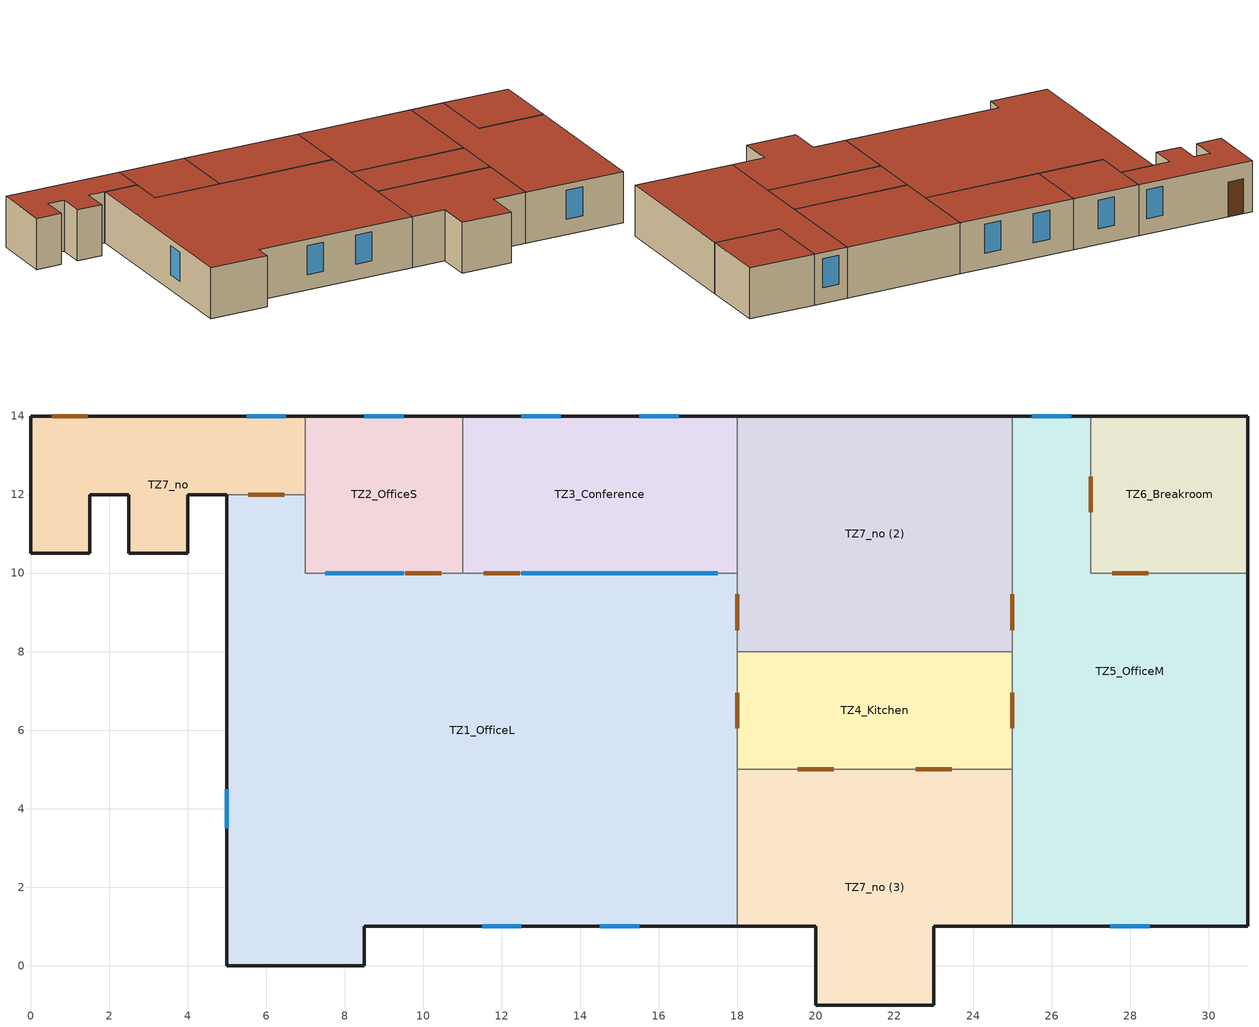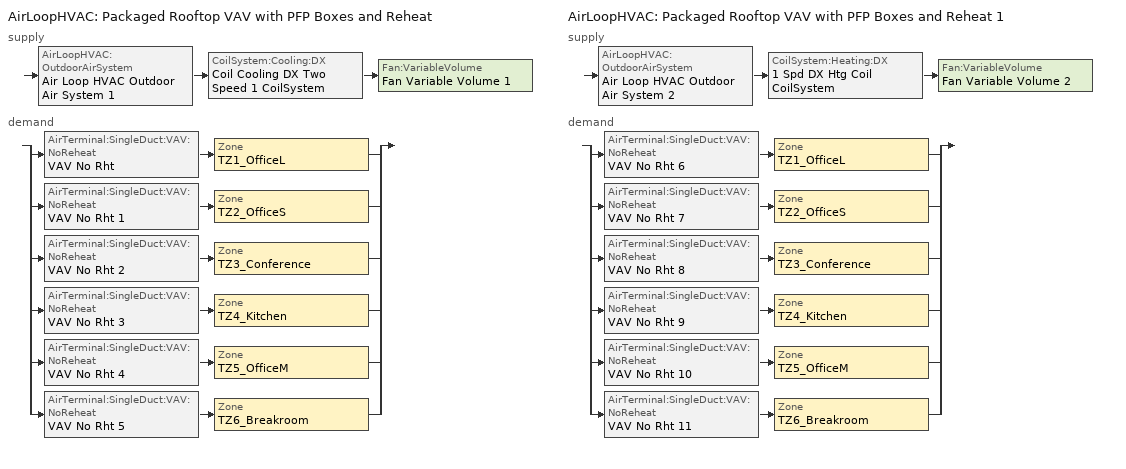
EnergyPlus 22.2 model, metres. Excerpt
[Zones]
TZ1_OfficeL
 floor ground (ExtSlabCarpet 4in ClimateZone 1-8): 5,0 5,12 7,12 7,10 11,10 18,10 18,8 18,5 18,1 8.5,1 8.5,0 z0
 wall outside (ASHRAE 189.1-2009 ExtWall Mass ClimateZone 4): 5,12 5,0 8.5,0 8.5,1 18,1 z0:3
 wall to TZ7_no (Interior Wall): 7,12 5,12 z0:3
 wall to TZ2_OfficeS (Interior Wall): 11,10 7,10 7,12 z0:3
 wall to TZ3_Conference (Interior Wall): 18,10 11,10 z0:3
 wall to TZ7_no (2) (Interior Wall): 18,8 18,10 z0:3
 wall to TZ4_Kitchen (Interior Wall): 18,5 18,8 z0:3
 wall to TZ7_no (3) (Interior Wall): 18,1 18,5 z0:3
 window (ASHRAE 189.1-2009 ExtWindow ClimateZone 4-5): 5,4.5 5,3.5 / 14.5,1 15.5,1 / 11.5,1 12.5,1 z0.91:2.61
 window inside (Interior Window): 9.5,10 7.5,10 / 17.5,10 12.5,10 z0.01:2.01
 door inside (Interior Door): 6.46,12 5.54,12 / 10.46,10 9.54,10 / 12.46,10 11.54,10 / 18,8.54 18,9.46 / 18,6.04 18,6.96 z0:2.03
 roof outside (ASHRAE 189.1-2009 ExtRoof IEAD ClimateZone 2-5): 8.5,0 8.5,1 18,1 18,5 18,8 18,10 11,10 7,10 7,12 5,12 5,0 z3
TZ2_OfficeS
 floor ground (ExtSlabCarpet 4in ClimateZone 1-8): 11,14 11,10 7,10 7,12 7,14 z0
 wall outside (ASHRAE 189.1-2009 ExtWall Mass ClimateZone 4): 11,14 7,14 z0:3
 wall to TZ3_Conference (Interior Wall): 11,10 11,14 z0:3
 wall to TZ7_no (Interior Wall): 7,14 7,12 z0:3
 window (ASHRAE 189.1-2009 ExtWindow ClimateZone 4-5): 9.5,14 8.5,14 z0.91:2.61
 roof outside (ASHRAE 189.1-2009 ExtRoof IEAD ClimateZone 2-5): 7,14 7,12 7,10 11,10 11,14 z3
TZ3_Conference
 floor ground (ExtSlabCarpet 4in ClimateZone 1-8): 18,14 18,10 11,10 11,14 z0
 wall outside (ASHRAE 189.1-2009 ExtWall Mass ClimateZone 4): 18,14 11,14 z0:3
 wall to TZ7_no (2) (Interior Wall): 18,10 18,14 z0:3
 window (ASHRAE 189.1-2009 ExtWindow ClimateZone 4-5): 13.5,14 12.5,14 / 16.5,14 15.5,14 z0.91:2.61
 roof outside (ASHRAE 189.1-2009 ExtRoof IEAD ClimateZone 2-5): 11,14 11,10 18,10 18,14 z3
TZ4_Kitchen
 floor ground (ExtSlabCarpet 4in ClimateZone 1-8): 25,8 25,5 18,5 18,8 z0
 wall to TZ5_OfficeM (Interior Wall): 25,5 25,8 z0:3
 wall to TZ7_no (3) (Interior Wall): 18,5 25,5 z0:3
 wall to TZ7_no (2) (Interior Wall): 25,8 18,8 z0:3
 door inside (Interior Door): 25,6.04 25,6.96 / 19.54,5 20.46,5 / 22.54,5 23.46,5 z0:2.03
 roof outside (ASHRAE 189.1-2009 ExtRoof IEAD ClimateZone 2-5): 18,8 18,5 25,5 25,8 z3
TZ5_OfficeM
 floor ground (ExtSlabCarpet 4in ClimateZone 1-8): 25,1 25,5 25,8 25,14 27,14 27,10 31,10 31,1 z0
 wall outside (ASHRAE 189.1-2009 ExtWall Mass ClimateZone 4): 25,1 31,1 31,10 / 27,14 25,14 z0:3
 wall to TZ6_Breakroom (Interior Wall): 31,10 27,10 27,14 z0:3
 wall to TZ7_no (3) (Interior Wall): 25,5 25,1 z0:3
 wall to TZ7_no (2) (Interior Wall): 25,14 25,8 z0:3
 window (ASHRAE 189.1-2009 ExtWindow ClimateZone 4-5): 27.5,1 28.5,1 / 26.5,14 25.5,14 z0.91:2.61
 door inside (Interior Door): 28.46,10 27.54,10 / 25,9.46 25,8.54 / 27,11.54 27,12.46 z0:2.03
 roof outside (ASHRAE 189.1-2009 ExtRoof IEAD ClimateZone 2-5): 31,1 31,10 27,10 27,14 25,14 25,8 25,5 25,1 z3
TZ6_Breakroom
 floor ground (ExtSlabCarpet 4in ClimateZone 1-8): 27,10 27,14 31,14 31,10 z0
 wall outside (ASHRAE 189.1-2009 ExtWall Mass ClimateZone 4): 31,10 31,14 27,14 z0:3
 roof outside (ASHRAE 189.1-2009 ExtRoof IEAD ClimateZone 2-5): 31,10 31,14 27,14 27,10 z3
TZ7_no
 floor ground (ExtSlabCarpet 4in ClimateZone 1-8): 2.5,10.5 2.5,12 1.5,12 1.5,10.5 0,10.5 0,14 7,14 7,12 5,12 4,12 4,10.5 z0
 wall outside (ASHRAE 189.1-2009 ExtWall Mass ClimateZone 4): 7,14 0,14 0,10.5 1.5,10.5 1.5,12 2.5,12 2.5,10.5 4,10.5 4,12 5,12 z0:3
 window (ASHRAE 189.1-2009 ExtWindow ClimateZone 4-5): 6.5,14 5.5,14 z0.91:2.61
 door (Exterior Door): 1.46,14 0.54,14 z0:2.03
 roof outside (ASHRAE 189.1-2009 ExtRoof IEAD ClimateZone 2-5): 4,10.5 4,12 5,12 7,12 7,14 0,14 0,10.5 1.5,10.5 1.5,12 2.5,12 2.5,10.5 z3
TZ7_no (2)
 floor ground (ExtSlabCarpet 4in ClimateZone 1-8): 25,14 25,8 18,8 18,10 18,14 z0
 wall outside (ASHRAE 189.1-2009 ExtWall Mass ClimateZone 4): 25,14 18,14 z0:3
 roof outside (ASHRAE 189.1-2009 ExtRoof IEAD ClimateZone 2-5): 18,14 18,10 18,8 25,8 25,14 z3
TZ7_no (3)
 floor ground (ExtSlabCarpet 4in ClimateZone 1-8): 20,-1 20,1 18,1 18,5 25,5 25,1 23,1 23,-1 z0
 wall outside (ASHRAE 189.1-2009 ExtWall Mass ClimateZone 4): 18,1 20,1 20,-1 23,-1 23,1 25,1 z0:3
 roof outside (ASHRAE 189.1-2009 ExtRoof IEAD ClimateZone 2-5): 23,-1 23,1 25,1 25,5 18,5 18,1 20,1 20,-1 z3
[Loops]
AirLoopHVAC 'Packaged Rooftop VAV with PFP Boxes and Reheat'
 supply: AirLoopHVAC:OutdoorAirSystem 'Air Loop HVAC Outdoor Air System 1' > CoilSystem:Cooling:DX 'Coil Cooling DX Two Speed 1 CoilSystem' > Fan:VariableVolume 'Fan Variable Volume 1'
 demand: split
  | AirTerminal:SingleDuct:VAV:NoReheat 'VAV No Rht' > Zone 'TZ1_OfficeL'
  | AirTerminal:SingleDuct:VAV:NoReheat 'VAV No Rht 1' > Zone 'TZ2_OfficeS'
  | AirTerminal:SingleDuct:VAV:NoReheat 'VAV No Rht 2' > Zone 'TZ3_Conference'
  | AirTerminal:SingleDuct:VAV:NoReheat 'VAV No Rht 3' > Zone 'TZ4_Kitchen'
  | AirTerminal:SingleDuct:VAV:NoReheat 'VAV No Rht 4' > Zone 'TZ5_OfficeM'
  | AirTerminal:SingleDuct:VAV:NoReheat 'VAV No Rht 5' > Zone 'TZ6_Breakroom'
AirLoopHVAC 'Packaged Rooftop VAV with PFP Boxes and Reheat 1'
 supply: AirLoopHVAC:OutdoorAirSystem 'Air Loop HVAC Outdoor Air System 2' > CoilSystem:Heating:DX '1 Spd DX Htg Coil CoilSystem' > Fan:VariableVolume 'Fan Variable Volume 2'
 demand: split
  | AirTerminal:SingleDuct:VAV:NoReheat 'VAV No Rht 6' > Zone 'TZ1_OfficeL'
  | AirTerminal:SingleDuct:VAV:NoReheat 'VAV No Rht 7' > Zone 'TZ2_OfficeS'
  | AirTerminal:SingleDuct:VAV:NoReheat 'VAV No Rht 8' > Zone 'TZ3_Conference'
  | AirTerminal:SingleDuct:VAV:NoReheat 'VAV No Rht 9' > Zone 'TZ4_Kitchen'
  | AirTerminal:SingleDuct:VAV:NoReheat 'VAV No Rht 10' > Zone 'TZ5_OfficeM'
  | AirTerminal:SingleDuct:VAV:NoReheat 'VAV No Rht 11' > Zone 'TZ6_Breakroom'
[Building]
Building 1: North Axis {deg}=-0
[Site:Location]
Paris-Orly.AP: Latitude {deg}=48.7167; Longitude {deg}=2.3844; Time Zone {hr}=1; Elevation {m}=90
[SizingPeriod:DesignDay] Day of Month=21; Dry-Bulb Temperature Range Modifier Type=DefaultMultipliers; Barometric Pressure {Pa}=100248; Rain Indicator=No; Snow Indicator=No; Daylight Saving Time Indicator=No; Begin Environment Reset Mode=FullResetAtBeginEnvironment
Name | Month | Day Type | Maximum Dry-Bulb Temperature {C} | Daily Dry-Bulb Temperature Range {deltaC} | Humidity Condition Type | Wetbulb or DewPoint at Maximum Dry-Bulb {C} | Wind Speed {m/s} | Wind Direction {deg} | Solar Model Indicator | ASHRAE Clear Sky Optical Depth for Beam Irradiance (taub) | ASHRAE Clear Sky Optical Depth for Diffuse Irradiance (taud) | Enthalpy at Maximum Dry-Bulb {J/kg} | Sky Clearness
Paris-Orly.AP Ann Clg .4% Condns DB=>MWB | 7 | SummerDesignDay | 31.4 | 10.2 | Wetbulb | 20.2 | 3.6 | 110 | ASHRAETau | 0.419 | 2.249
Paris-Orly.AP Ann Clg .4% Condns DP=>MDB | 7 | SummerDesignDay | 23.8 | 10.2 | Dewpoint | 19 | 3.6 | 110 | ASHRAETau | 0.419 | 2.249
Paris-Orly.AP Ann Clg .4% Condns Enth=>MDB | 7 | SummerDesignDay | 29 | 10.2 | Enthalpy |  | 3.6 | 110 | ASHRAETau | 0.419 | 2.249 | 62300
Paris-Orly.AP Ann Clg .4% Condns WB=>MDB | 7 | SummerDesignDay | 29 | 10.2 | Wetbulb | 21.4 | 3.6 | 110 | ASHRAETau | 0.419 | 2.249
Paris-Orly.AP Ann Clg 1% Condns DB=>MWB | 7 | SummerDesignDay | 29.3 | 10.2 | Wetbulb | 19.5 | 3.6 | 110 | ASHRAETau | 0.419 | 2.249
Paris-Orly.AP Ann Clg 1% Condns DP=>MDB | 7 | SummerDesignDay | 22.9 | 10.2 | Dewpoint | 18 | 3.6 | 110 | ASHRAETau | 0.419 | 2.249
Paris-Orly.AP Ann Clg 1% Condns Enth=>MDB | 7 | SummerDesignDay | 27.4 | 10.2 | Enthalpy |  | 3.6 | 110 | ASHRAETau | 0.419 | 2.249 | 58900
Paris-Orly.AP Ann Clg 1% Condns WB=>MDB | 7 | SummerDesignDay | 27.2 | 10.2 | Wetbulb | 20.4 | 3.6 | 110 | ASHRAETau | 0.419 | 2.249
Paris-Orly.AP Ann Clg 2% Condns DB=>MWB | 7 | SummerDesignDay | 27.4 | 10.2 | Wetbulb | 18.7 | 3.6 | 110 | ASHRAETau | 0.419 | 2.249
Paris-Orly.AP Ann Clg 2% Condns DP=>MDB | 7 | SummerDesignDay | 22.1 | 10.2 | Dewpoint | 17.1 | 3.6 | 110 | ASHRAETau | 0.419 | 2.249
Paris-Orly.AP Ann Clg 2% Condns Enth=>MDB | 7 | SummerDesignDay | 25.6 | 10.2 | Enthalpy |  | 3.6 | 110 | ASHRAETau | 0.419 | 2.249 | 55800
Paris-Orly.AP Ann Clg 2% Condns WB=>MDB | 7 | SummerDesignDay | 25.7 | 10.2 | Wetbulb | 19.5 | 3.6 | 110 | ASHRAETau | 0.419 | 2.249
Paris-Orly.AP Ann Htg 99% Condns DB | 1 | WinterDesignDay | -3 | 0 | Wetbulb | -3 | 2.8 | 30 | ASHRAEClearSky |  |  |  | 0
Paris-Orly.AP Ann Htg 99.6% Condns DB | 1 | WinterDesignDay | -4.7 | 0 | Wetbulb | -4.7 | 2.8 | 30 | ASHRAEClearSky |  |  |  | 0
Paris-Orly.AP Ann Htg Wind 99% Condns WS=>MCDB | 1 | WinterDesignDay | 9.2 | 0 | Wetbulb | 9.2 | 11.7 | 30 | ASHRAEClearSky |  |  |  | 0
Paris-Orly.AP Ann Htg Wind 99.6% Condns WS=>MCDB | 1 | WinterDesignDay | 9.9 | 0 | Wetbulb | 9.9 | 13.2 | 30 | ASHRAEClearSky |  |  |  | 0
Paris-Orly.AP Ann Hum_n 99% Condns DP=>MCDB | 1 | WinterDesignDay | -1.5 | 0 | Dewpoint | -6.6 | 2.8 | 30 | ASHRAEClearSky |  |  |  | 0
Paris-Orly.AP Ann Hum_n 99.6% Condns DP=>MCDB | 1 | WinterDesignDay | -2.2 | 0 | Dewpoint | -8.9 | 2.8 | 30 | ASHRAEClearSky |  |  |  | 0
Paris-Orly.AP April .4% Condns DB=>MCWB | 4 | SummerDesignDay | 25.3 | 9.3 | Wetbulb | 16 | 3.9 | 110 | ASHRAETau | 0.411 | 2.201
Paris-Orly.AP April .4% Condns WB=>MCDB | 4 | SummerDesignDay | 23.9 | 9.3 | Wetbulb | 16.8 | 3.9 | 110 | ASHRAETau | 0.411 | 2.201
Paris-Orly.AP April 2% Condns DB=>MCWB | 4 | SummerDesignDay | 22.7 | 9.3 | Wetbulb | 14.4 | 3.9 | 110 | ASHRAETau | 0.411 | 2.201
Paris-Orly.AP April 2% Condns WB=>MCDB | 4 | SummerDesignDay | 20.7 | 9.3 | Wetbulb | 14.8 | 3.9 | 110 | ASHRAETau | 0.411 | 2.201
Paris-Orly.AP April 5% Condns DB=>MCWB | 4 | SummerDesignDay | 19.7 | 13.1 | Wetbulb | 12.9 | 3.9 | 110 | ASHRAETau | 0.411 | 2.201
[Material] Thermal Absorptance=0.9
Name | Roughness | Thickness {m} | Conductivity {W/m-K} | Density {kg/m3} | Specific Heat {J/kg-K} | Solar Absorptance | Visible Absorptance
1/2IN Gypsum | Smooth | 0.0127 | 0.16 | 784.9 | 830 | 0.4 | 0.4
1IN Stucco | Smooth | 0.0253 | 0.6918 | 1858 | 837 | 0.92 | 0.92
8IN Concrete HW | MediumRough | 0.2033 | 1.7296 | 2243 | 837 | 0.65 | 0.65
F08 Metal surface | Smooth | 0.0008 | 45.28 | 7824 | 500 | 0.7 | 0.7
G01a 19mm gypsum board | MediumSmooth | 0.019 | 0.16 | 800 | 1090 | 0.4 | 0.4
G05 25mm wood | MediumSmooth | 0.0254 | 0.15 | 608 | 1630 | 0.5 | 0.5
I01 25mm insulation board | MediumRough | 0.0254 | 0.03 | 43 | 1210 | 0.6 | 0.6
MAT-CC05 4 HW CONCRETE | Rough | 0.1016 | 1.311 | 2240 | 836.8 | 0.85 | 0.85
Metal Decking | MediumSmooth | 0.0015 | 45.006 | 7680 | 418.4 | 0.6 | 0.6
Roof Insulation [21] | MediumRough | 0.2105 | 0.049 | 265 | 836.8 | 0.7 | 0.7
Roof Membrane | VeryRough | 0.0095 | 0.16 | 1121.29 | 1460 | 0.7 | 0.7
Wall Insulation [37] | MediumRough | 0.0681 | 0.0432 | 91 | 837 | 0.5 | 0.5
[Material:AirGap]
F04 Wall air space resistance: Thermal Resistance {m2-K/W}=0.15
[Material:NoMass]
CP02 CARPET PAD: Roughness=Smooth; Thermal Resistance {m2-K/W}=0.1; Thermal Absorptance=0.9; Solar Absorptance=0.8; Visible Absorptance=0.8
[WindowMaterial:Glazing] Optical Data Type=SpectralAverage; Thickness {m}=0.003; Back Side Solar Reflectance at Normal Incidence=0; Back Side Visible Reflectance at Normal Incidence=0; Infrared Transmittance at Normal Incidence=0; Dirt Correction Factor for Solar and Visible Transmittance=1; Solar Diffusing=No
Name | Solar Transmittance at Normal Incidence | Front Side Solar Reflectance at Normal Incidence | Visible Transmittance at Normal Incidence | Front Side Visible Reflectance at Normal Incidence | Front Side Infrared Hemispherical Emissivity | Back Side Infrared Hemispherical Emissivity | Conductivity {W/m-K}
Clear 3mm | 0.837 | 0.075 | 0.898 | 0.081 | 0.84 | 0.84 | 0.9
Theoretical Glass [207] | 0.3311 | 0.6189 | 0.44 | 0.51 | 0.9 | 0.9 | 0.0133
[Construction]
ASHRAE 189.1-2009 ExtRoof IEAD ClimateZone 2-5: Roof Membrane, Roof Insulation [21], Metal Decking
ASHRAE 189.1-2009 ExtWall Mass ClimateZone 4: 1IN Stucco, 8IN Concrete HW, Wall Insulation [37], 1/2IN Gypsum
ASHRAE 189.1-2009 ExtWindow ClimateZone 4-5: Theoretical Glass [207]
Exterior Door: F08 Metal surface, I01 25mm insulation board
ExtSlabCarpet 4in ClimateZone 1-8: MAT-CC05 4 HW CONCRETE, CP02 CARPET PAD
Interior Door: G05 25mm wood
Interior Wall: G01a 19mm gypsum board, F04 Wall air space resistance, G01a 19mm gypsum board
Interior Window: Clear 3mm
[Zone] Multiplier=1; Part of Total Floor Area=Yes
TZ1_OfficeL; TZ2_OfficeS; TZ3_Conference; TZ4_Kitchen; TZ5_OfficeM; TZ6_Breakroom; TZ7_no; TZ7_no (2); TZ7_no (3)
[Space]
Name | Zone | Space Type
Space OfficeL | TZ1_OfficeL | SpaceType-OfficeL
Space OfficeS | TZ2_OfficeS | SpaceType-OfficeS
Space Conference | TZ3_Conference | SpaceType-Conference
Space Kitchen | TZ4_Kitchen | SpaceType-BreakRoom
Space OfficeM | TZ5_OfficeM | SpaceType-OfficeM
Space BreakRoom | TZ6_Breakroom | SpaceType-BreakRoom
Space no hvac 1 | TZ7_no | SpaceType-Corridor
Space no hvac 2 | TZ7_no (2) | SpaceType-Corridor
Space no hvac 3 | TZ7_no (3) | SpaceType-Corridor
[SpaceList]
SpaceType-OfficeL: Space OfficeL
SpaceType-OfficeS: Space OfficeS
SpaceType-Conference: Space Conference
SpaceType-BreakRoom: Space Kitchen, Space BreakRoom
SpaceType-OfficeM: Space OfficeM
SpaceType-Corridor: Space no hvac 1, Space no hvac 3, Space no hvac 2
[Lights] Schedule=Office Bldg Light; Design Level Calculation Method=Watts/Area
Name | Zone or ZoneList or Space or SpaceList | Watts per Zone Floor Area {W/m2}
189.1-2009 - Office - ClosedOffice - CZ4-8 Lights | SpaceType-OfficeL | 10.6563
189.1-2009 - Office - ClosedOffice - CZ4-8 Lights 2 | SpaceType-OfficeS | 10.6563
189.1-2009 - Office - Conference - CZ4-8 Lights | SpaceType-Conference | 12.5938
189.1-2009 - Office - BreakRoom - CZ4-8 Lights | SpaceType-BreakRoom | 11.625
189.1-2009 - Office - ClosedOffice - CZ4-8 Lights 1 | SpaceType-OfficeM | 10.6563
189.1-2009 - Office - Corridor - CZ4-8 Lights | SpaceType-Corridor | 4.84376
[People] Number of People Calculation Method=People; Fraction Radiant=0.3; Activity Level Schedule=Office Activity
Name | Zone or ZoneList or Space or SpaceList | Number of People Schedule | Number of People
People OfficeL | SpaceType-OfficeL | Office Work Occ | 20
People OfficeS | SpaceType-OfficeS | Office Work Occ | 20
People Conference | SpaceType-Conference | Office Misc Occ | 20
People Lounge | SpaceType-BreakRoom | Office Misc Occ | 20
People OfficeM | SpaceType-OfficeM | Office Work Occ | 20
People 1 | SpaceType-Corridor | Office Work Occ | 0
[ElectricEquipment] Schedule=Office Bldg Equip
Name | Zone or ZoneList or Space or SpaceList | Design Level Calculation Method | Watts per Person {W/person} | Fraction Radiant | Design Level {W} | Watts per Zone Floor Area {W/m2}
189.1-2009 - Office - ClosedOffice - CZ4-8 Electric Equipment | SpaceType-OfficeL | Watts/Person | 200 | 0.3
Electric Equipment 4 | SpaceType-OfficeL | EquipmentLevel |  | 0.3 | 200
189.1-2009 - Office - ClosedOffice - CZ4-8 Electric Equipment 2 | SpaceType-OfficeS | Watts/Person | 200 | 0.3
Electric Equipment 6 | SpaceType-OfficeS | EquipmentLevel |  | 0.3 | 200
189.1-2009 - Office - Conference - CZ4-8 Electric Equipment | SpaceType-Conference | Watts/Person | 100 | 0.3
Electric Equipment 2 | SpaceType-Conference | EquipmentLevel |  | 0.3 | 200
189.1-2009 - Office - BreakRoom - CZ4-8 Electric Equipment | SpaceType-BreakRoom | Watts/Person | 50 | 0.3
Electric Equipment 1 | SpaceType-BreakRoom | EquipmentLevel |  | 0.3 | 200
189.1-2009 - Office - ClosedOffice - CZ4-8 Electric Equipment 1 | SpaceType-OfficeM | Watts/Person | 200 | 0.3
Electric Equipment 5 | SpaceType-OfficeM | EquipmentLevel |  | 0.3 | 200
189.1-2009 - Office - Corridor - CZ4-8 Electric Equipment | SpaceType-Corridor | Watts/Area |  |  |  | 0
[ZoneInfiltration:DesignFlowRate] Schedule=Office Infil Quarter On; Design Flow Rate Calculation Method=Flow/ExteriorArea; Flow Rate per Exterior Surface Area {m3/s-m2}=0.000226568
Name | Zone or ZoneList or Space or SpaceList
189.1-2009 - Office - ClosedOffice - CZ4-8 Infiltration | SpaceType-OfficeL
189.1-2009 - Office - ClosedOffice - CZ4-8 Infiltration 2 | SpaceType-OfficeS
189.1-2009 - Office - Conference - CZ4-8 Infiltration | SpaceType-Conference
189.1-2009 - Office - BreakRoom - CZ4-8 Infiltration | SpaceType-BreakRoom
189.1-2009 - Office - ClosedOffice - CZ4-8 Infiltration 1 | SpaceType-OfficeM
189.1-2009 - Office - Corridor - CZ4-8 Infiltration | SpaceType-Corridor
[ZoneControl:Thermostat] Temperature Difference Between Cutout And Setpoint {deltaC}=0
Name | Zone or ZoneList | Control Type Schedule | Control 1
TZ1_OfficeL Thermostat | TZ1_OfficeL | TZ1_OfficeL Thermostat Schedule | Thermostat Setpoint Dual Setpoint 1
TZ2_OfficeS Thermostat | TZ2_OfficeS | TZ2_OfficeS Thermostat Schedule | Thermostat Setpoint Dual Setpoint 2
TZ3_Conference Thermostat | TZ3_Conference | TZ3_Conference Thermostat Schedule | Thermostat Setpoint Dual Setpoint 3
TZ4_Kitchen Thermostat | TZ4_Kitchen | TZ4_Kitchen Thermostat Schedule | Thermostat Setpoint Dual Setpoint 4
TZ5_OfficeM Thermostat | TZ5_OfficeM | TZ5_OfficeM Thermostat Schedule | Thermostat Setpoint Dual Setpoint 5
TZ6_Breakroom Thermostat | TZ6_Breakroom | TZ6_Breakroom Thermostat Schedule | Thermostat Setpoint Dual Setpoint 6
[ThermostatSetpoint:DualSetpoint] Heating Setpoint Temperature Schedule=HTG; Cooling Setpoint Temperature Schedule=CLG
Thermostat Setpoint Dual Setpoint 1; Thermostat Setpoint Dual Setpoint 2; Thermostat Setpoint Dual Setpoint 3; Thermostat Setpoint Dual Setpoint 4; Thermostat Setpoint Dual Setpoint 5; Thermostat Setpoint Dual Setpoint 6
[AirTerminal:SingleDuct:VAV:NoReheat] Availability Schedule=Always On Discrete hvac_library; Maximum Air Flow Rate {m3/s}=Autosize; Zone Minimum Air Flow Input Method=Constant; Constant Minimum Air Flow Fraction=0.3; Fixed Minimum Air Flow Rate {m3/s}=Autosize
VAV No Rht; VAV No Rht 6; VAV No Rht 1; VAV No Rht 7; VAV No Rht 2; VAV No Rht 8; VAV No Rht 3; VAV No Rht 9; VAV No Rht 4; VAV No Rht 10; VAV No Rht 5; VAV No Rht 11
[Zone equipment]
TZ1_OfficeL: VAV No Rht, VAV No Rht 6
TZ2_OfficeS: VAV No Rht 1, VAV No Rht 7
TZ3_Conference: VAV No Rht 2, VAV No Rht 8
TZ4_Kitchen: VAV No Rht 3, VAV No Rht 9
TZ5_OfficeM: VAV No Rht 4, VAV No Rht 10
TZ6_Breakroom: VAV No Rht 5, VAV No Rht 11
[Sizing:Zone] Zone Cooling Design Supply Air Temperature Input Method=SupplyAirTemperature; Zone Cooling Design Supply Air Temperature {C}=14; Zone Cooling Design Supply Air Temperature Difference {deltaC}=11.11; Zone Heating Design Supply Air Temperature Input Method=SupplyAirTemperature; Zone Heating Design Supply Air Temperature {C}=40; Zone Heating Design Supply Air Temperature Difference {deltaC}=11.11; Zone Cooling Design Supply Air Humidity Ratio {kgWater/kgDryAir}=0.0085; Zone Heating Design Supply Air Humidity Ratio {kgWater/kgDryAir}=0.008; Cooling Design Air Flow Method=DesignDay; Cooling Design Air Flow Rate {m3/s}=0; Cooling Minimum Air Flow per Zone Floor Area {m3/s-m2}=0.000762; Cooling Minimum Air Flow {m3/s}=0; Cooling Minimum Air Flow Fraction=0; Heating Design Air Flow Method=DesignDay; Heating Design Air Flow Rate {m3/s}=0; Heating Maximum Air Flow per Zone Floor Area {m3/s-m2}=0.002032; Heating Maximum Air Flow {m3/s}=0.141576; Heating Maximum Air Flow Fraction=0.3; Account for Dedicated Outdoor Air System=No; Zone Load Sizing Method=Sensible Load Only No Latent Load; Zone Latent Cooling Design Supply Air Humidity Ratio Input Method=HumidityRatioDifference; Zone Cooling Design Supply Air Humidity Ratio Difference {kgWater/kgDryAir}=0.005; Zone Latent Heating Design Supply Air Humidity Ratio Input Method=HumidityRatioDifference; Zone Humidification Design Supply Air Humidity Ratio Difference {kgWater/kgDryAir}=0.005
Name | Design Specification Outdoor Air Object
TZ1_OfficeL | TZ1_OfficeL DSOA Space List
TZ2_OfficeS | TZ2_OfficeS DSOA Space List
TZ3_Conference | TZ3_Conference DSOA Space List
TZ4_Kitchen | TZ4_Kitchen DSOA Space List
TZ5_OfficeM | TZ5_OfficeM DSOA Space List
TZ6_Breakroom | TZ6_Breakroom DSOA Space List
[Controller:MechanicalVentilation] Availability Schedule=Always On Discrete; Demand Controlled Ventilation=No; System Outdoor Air Method=ZoneSum; Zone or ZoneList Name 1=TZ1_OfficeL; Design Specification Outdoor Air Object Name 1=189.1-2009 - Office - ClosedOffice - CZ4-8 Ventilation; Zone or ZoneList Name 2=TZ2_OfficeS; Design Specification Outdoor Air Object Name 2=189.1-2009 - Office - ClosedOffice - CZ4-8 Ventilation; Zone or ZoneList Name 3=TZ3_Conference; Design Specification Outdoor Air Object Name 3=189.1-2009 - Office - Conference - CZ4-8 Ventilation; Zone or ZoneList Name 4=TZ4_Kitchen; Design Specification Outdoor Air Object Name 4=189.1-2009 - Office - BreakRoom - CZ4-8 Ventilation; Zone or ZoneList Name 5=TZ5_OfficeM; Design Specification Outdoor Air Object Name 5=189.1-2009 - Office - ClosedOffice - CZ4-8 Ventilation; Zone or ZoneList Name 6=TZ6_Breakroom; Design Specification Outdoor Air Object Name 6=189.1-2009 - Office - BreakRoom - CZ4-8 Ventilation
Controller Mechanical Ventilation 1; Controller Mechanical Ventilation 2
[DesignSpecification:OutdoorAir] Outdoor Air Method=Sum; Outdoor Air Flow per Zone Floor Area {m3/s-m2}=0; Outdoor Air Flow per Zone {m3/s}=0; Outdoor Air Flow Air Changes per Hour {1/hr}=0
Name | Outdoor Air Flow per Person {m3/s-person}
189.1-2009 - Office - ClosedOffice - CZ4-8 Ventilation; 189.1-2009 - Office - Conference - CZ4-8 Ventilation | 0.00943895
189.1-2009 - Office - BreakRoom - CZ4-8 Ventilation | 0.00707921
[DesignSpecification:OutdoorAir:SpaceList]
Name | Space Name 1 | Space Design Specification Outdoor Air Object Name 1
TZ1_OfficeL DSOA Space List | Space OfficeL | 189.1-2009 - Office - ClosedOffice - CZ4-8 Ventilation
TZ2_OfficeS DSOA Space List | Space OfficeS | 189.1-2009 - Office - ClosedOffice - CZ4-8 Ventilation
TZ3_Conference DSOA Space List | Space Conference | 189.1-2009 - Office - Conference - CZ4-8 Ventilation
TZ4_Kitchen DSOA Space List | Space Kitchen | 189.1-2009 - Office - BreakRoom - CZ4-8 Ventilation
TZ5_OfficeM DSOA Space List | Space OfficeM | 189.1-2009 - Office - ClosedOffice - CZ4-8 Ventilation
TZ6_Breakroom DSOA Space List | Space BreakRoom | 189.1-2009 - Office - BreakRoom - CZ4-8 Ventilation
[AirLoopHVAC] Design Supply Air Flow Rate {m3/s}=AutoSize; Design Return Air Flow Fraction of Supply Air Flow=1
Packaged Rooftop VAV with PFP Boxes and Reheat; Packaged Rooftop VAV with PFP Boxes and Reheat 1
[Sizing:System] Type of Load to Size On=Sensible; Design Outdoor Air Flow Rate {m3/s}=Autosize; Central Heating Maximum System Air Flow Ratio=0.3; Preheat Design Temperature {C}=7; Preheat Design Humidity Ratio {kgWater/kgDryAir}=0.008; Precool Design Temperature {C}=12.8; Precool Design Humidity Ratio {kgWater/kgDryAir}=0.008; Central Cooling Design Supply Air Temperature {C}=12.8; Central Heating Design Supply Air Temperature {C}=16.7; Type of Zone Sum to Use=NonCoincident; 100% Outdoor Air in Cooling=Yes; 100% Outdoor Air in Heating=Yes; Central Cooling Design Supply Air Humidity Ratio {kgWater/kgDryAir}=0.0085; Central Heating Design Supply Air Humidity Ratio {kgWater/kgDryAir}=0.008; Cooling Supply Air Flow Rate Method=DesignDay; Cooling Supply Air Flow Rate {m3/s}=0; Cooling Supply Air Flow Rate Per Floor Area {m3/s-m2}=0.00996765; Cooling Fraction of Autosized Cooling Supply Air Flow Rate=1; Cooling Supply Air Flow Rate Per Unit Cooling Capacity {m3/s-W}=3.94755e-05; Heating Supply Air Flow Rate Method=DesignDay; Heating Supply Air Flow Rate {m3/s}=0; Heating Supply Air Flow Rate Per Floor Area {m3/s-m2}=0.00996765; Heating Fraction of Autosized Heating Supply Air Flow Rate=1; Heating Fraction of Autosized Cooling Supply Air Flow Rate=1; Heating Supply Air Flow Rate Per Unit Heating Capacity {m3/s-W}=3.15882e-05; System Outdoor Air Method=ZoneSum; Zone Maximum Outdoor Air Fraction=1; Cooling Design Capacity Method=CoolingDesignCapacity; Cooling Design Capacity {W}=Autosize; Cooling Design Capacity Per Floor Area {W/m2}=234.7; Fraction of Autosized Cooling Design Capacity=1; Heating Design Capacity Method=HeatingDesignCapacity; Heating Design Capacity {W}=Autosize; Heating Design Capacity Per Floor Area {W/m2}=157; Fraction of Autosized Heating Design Capacity=1; Central Cooling Capacity Control Method=OnOff; Occupant Diversity=Autosize
Packaged Rooftop VAV with PFP Boxes and Reheat; Packaged Rooftop VAV with PFP Boxes and Reheat 1
[AvailabilityManager:NightCycle] Applicability Schedule=Always On Discrete; Control Type=CycleOnAny; Thermostat Tolerance {deltaC}=1; Cycling Run Time Control Type=FixedRunTime; Cycling Run Time {s}=3600
Name | Fan Schedule
Availability Manager Night Cycle 1 | HVAC Availabilitiy Schedule cooling
Availability Manager Night Cycle 2 | HVAC Availabilitiy Schedule heating
[Controller:OutdoorAir] Minimum Outdoor Air Flow Rate {m3/s}=0; Maximum Outdoor Air Flow Rate {m3/s}=Autosize; Economizer Control Type=NoEconomizer; Economizer Control Action Type=ModulateFlow; Economizer Maximum Limit Dry-Bulb Temperature {C}=28; Economizer Maximum Limit Enthalpy {J/kg}=64000; Economizer Minimum Limit Dry-Bulb Temperature {C}=-100; Lockout Type=NoLockout; Minimum Limit Type=FixedMinimum; High Humidity Control=No; Control High Indoor Humidity Based on Outdoor Humidity Ratio=Yes; Heat Recovery Bypass Control Type=BypassWhenWithinEconomizerLimits
Name | Mechanical Ventilation Controller
Controller Outdoor Air 1 | Controller Mechanical Ventilation 1
Controller Outdoor Air 2 | Controller Mechanical Ventilation 2
[AvailabilityManager:Scheduled] Schedule=Always On Discrete
Air Loop HVAC Outdoor Air System 1 Availability Manager; Air Loop HVAC Outdoor Air System 2 Availability Manager
[SetpointManager:MixedAir] Control Variable=Temperature
Node 17 OS Default SPM; Node 18 OS Default SPM; Node 43 OS Default SPM; Node 44 OS Default SPM
[CoilSystem:Cooling:DX]
Coil Cooling DX Two Speed 1 CoilSystem: Availability Schedule=Always On Discrete; Cooling Coil=Coil Cooling DX Two Speed 1
[Coil:Cooling:DX:TwoSpeed]
Coil Cooling DX Two Speed 1: Availability Schedule=Always On Discrete; High Speed Gross Rated Total Cooling Capacity {W}=Autosize; High Speed Rated Sensible Heat Ratio=Autosize; High Speed Gross Rated Cooling COP {W/W}=4; High Speed Rated Air Flow Rate {m3/s}=Autosize; Unit Internal Static Air Pressure {Pa}=773.3; Total Cooling Capacity Function of Temperature Curve=Curve Biquadratic 1; Total Cooling Capacity Function of Flow Fraction Curve=Curve Quadratic 1; Energy Input Ratio Function of Temperature Curve=Curve Biquadratic 2; Energy Input Ratio Function of Flow Fraction Curve=Curve Quadratic 2; Part Load Fraction Correlation Curve=Curve Quadratic 3; Low Speed Gross Rated Total Cooling Capacity {W}=Autosize; Low Speed Gross Rated Sensible Heat Ratio=Autosize; Low Speed Gross Rated Cooling COP {W/W}=4; Low Speed Rated Air Flow Rate {m3/s}=Autosize; Low Speed Total Cooling Capacity Function of Temperature Curve=Curve Biquadratic 3; Low Speed Energy Input Ratio Function of Temperature Curve=Curve Biquadratic 4; Condenser Type=AirCooled; Minimum Outdoor Dry-Bulb Temperature for Compressor Operation {C}=-25; High Speed Evaporative Condenser Effectiveness=0.9; High Speed Evaporative Condenser Air Flow Rate {m3/s}=Autosize; High Speed Evaporative Condenser Pump Rated Power Consumption {W}=Autosize; Low Speed Evaporative Condenser Effectiveness=0.9; Low Speed Evaporative Condenser Air Flow Rate {m3/s}=Autosize; Low Speed Evaporative Condenser Pump Rated Power Consumption {W}=Autosize; Basin Heater Capacity {W/K}=0; Basin Heater Setpoint Temperature {C}=2
[Fan:VariableVolume] Fan Total Efficiency=0.6045; Pressure Rise {Pa}=500; Maximum Flow Rate {m3/s}=AutoSize; Fan Power Minimum Flow Rate Input Method=FixedFlowRate; Fan Power Minimum Flow Fraction=0; Fan Power Minimum Air Flow Rate {m3/s}=0; Motor Efficiency=0.93; Motor In Airstream Fraction=1; Fan Power Coefficient 1=0.0407599; Fan Power Coefficient 2=0.088045; Fan Power Coefficient 3=-0.0729261; Fan Power Coefficient 4=0.94374; Fan Power Coefficient 5=0
Name | Availability Schedule
Fan Variable Volume 1 | HVAC Availabilitiy Schedule cooling
Fan Variable Volume 2 | HVAC Availabilitiy Schedule heating
[SetpointManager:Scheduled] Control Variable=Temperature; Schedule=My_Deck
Scheduled Deck Temp; Scheduled Deck Temp 1
[CoilSystem:Heating:DX]
1 Spd DX Htg Coil CoilSystem: Availability Schedule=Always On Discrete hvac_library; Heating Coil=1 Spd DX Htg Coil
[Coil:Heating:DX:SingleSpeed]
1 Spd DX Htg Coil: Availability Schedule=Always On Discrete hvac_library; Gross Rated Heating Capacity {W}=Autosize; Gross Rated Heating COP {W/W}=5; Rated Air Flow Rate {m3/s}=Autosize; Rated Supply Fan Power Per Volume Flow Rate 2017 {W/(m3/s)}=773.3; Rated Supply Fan Power Per Volume Flow Rate 2023 {W/(m3/s)}=934.4; Heating Capacity Function of Temperature Curve=OS:Curve:Biquadratic 7; Heating Capacity Function of Flow Fraction Curve=OS:Curve:Quadratic 8; Energy Input Ratio Function of Temperature Curve=OS:Curve:Biquadratic 8; Energy Input Ratio Function of Flow Fraction Curve=OS:Curve:Quadratic 9; Part Load Fraction Correlation Curve=OS:Curve:Quadratic 10; Minimum Outdoor Dry-Bulb Temperature for Compressor Operation {C}=-8; Maximum Outdoor Dry-Bulb Temperature for Defrost Operation {C}=5; Crankcase Heater Capacity {W}=0; Maximum Outdoor Dry-Bulb Temperature for Crankcase Heater Operation {C}=10; Defrost Strategy=Resistive; Defrost Control=Timed; Defrost Time Period Fraction=0.166667; Resistive Defrost Heater Capacity {W}=2000
[Schedule:Day:Interval]
Office Bldg Light Default Schedule: No, 05:00, 0.05, 07:00, 0.1, 08:00, 0.3, 17:00, 0.9, 18:00, 0.7, 20:00, 0.5, 22:00, 0.3, 23:00, 0.1, 24:00, 0.05
Office Bldg Light Rule 2 Day Schedule: No, 06:00, 0.05, 08:00, 0.1, 14:00, 0.5, 17:00, 0.15, 24:00, 0.05
Office Bldg Light Rule 1 Day Schedule: No, 24:00, 0.05
Office Bldg Light Summer Design Day; Office Bldg Equip Summer Design Day; Office Infil Quarter On Rule 1 Day Schedule: No, 24:00, 1
Office Bldg Light Winter Design Day; Office Bldg Occ Rule 1 Day Schedule; Office Bldg Occ Winter Design Day; Office Bldg Equip Winter Design Day; Office Bldg Occ Rule 1 Day Schedule 1; Office Bldg Occ Winter Design Day 1; Schedule Day 1; Schedule Day 544: No, 24:00, 0
Office Bldg Occ Default Schedule: No, 06:00, 0, 07:00, 0.1, 08:00, 0.2, 12:00, 0.85, 13:00, 0.5, 17:00, 0.85, 18:00, 0.7, 20:00, 0.4, 22:00, 0.1, 24:00, 0.05
Office Bldg Occ Rule 2 Day Schedule: No, 06:00, 0, 08:00, 0.1, 14:00, 0.4, 17:00, 0.1, 24:00, 0
Office Bldg Occ Summer Design Day; Office Bldg Occ Summer Design Day 1: No, 06:00, 0, 22:00, 1, 24:00, 0.05
Office Activity Default Schedule; Office Activity Summer Design Day; Office Activity Winter Design Day: No, 24:00, 132
Office Bldg Equip Default Schedule: No, 08:00, 0.4, 12:00, 0.9, 13:00, 0.8, 17:00, 0.9, 18:00, 0.8, 20:00, 0.6, 22:00, 0.5, 24:00, 0.4
Office Bldg Equip Rule 2 Day Schedule: No, 06:00, 0.3, 08:00, 0.4, 14:00, 0.5, 17:00, 0.35, 24:00, 0.3
Office Bldg Equip Rule 1 Day Schedule: No, 24:00, 0.3
Schedule Day 546: No, 24:00, 15
Schedule Day 410: No, 24:00, 25
Office Bldg Occ Default Schedule 1: No, 06:00, 0, 07:00, 0.1, 08:00, 0.2, 20:00, 0.4, 22:00, 0.1, 24:00, 0.05
Office Bldg Occ Rule 2 Day Schedule 1: No, 06:00, 0, 08:00, 0.1, 14:00, 0.25, 17:00, 0.1, 24:00, 0
Office Infil Quarter On Default Schedule; Office Infil Quarter On Summer Design Day: No, 06:00, 1, 22:00, 0.25, 24:00, 1
Office Infil Quarter On Rule 2 Day Schedule; Office Infil Quarter On Winter Design Day: No, 06:00, 1, 18:00, 0.25, 24:00, 1
Schedule Day 2; Schedule Day 4; Schedule Day 545: No, 07:00, 0, 19:00, 1, 24:00, 0
Schedule Day 477: No, 24:00, 40
Schedule Day 479; Schedule Day 480; Schedule Day 481; Schedule Day 482; Schedule Day 483; Schedule Day 484; Schedule Day 485; Schedule Day 486; Schedule Day 487; Schedule Day 488; Schedule Day 489; Schedule Day 490; Schedule Day 491; Schedule Day 492; Schedule Day 493; Schedule Day 494; Schedule Day 495; Schedule Day 496; Schedule Day 497; Schedule Day 498; Schedule Day 499; Schedule Day 500; Schedule Day 501; Schedule Day 502; Schedule Day 503; Schedule Day 504; Schedule Day 505; Schedule Day 506; Schedule Day 507; Schedule Day 508; Schedule Day 509; Schedule Day 510; Schedule Day 511; Schedule Day 512; Schedule Day 513; Schedule Day 514; Schedule Day 515; Schedule Day 516; Schedule Day 517; Schedule Day 518; Schedule Day 519; Schedule Day 520; Schedule Day 521; Schedule Day 522; Schedule Day 523; Schedule Day 524; Schedule Day 525; Schedule Day 526; Schedule Day 528; Schedule Day 529; Schedule Day 530; Schedule Day 531; Schedule Day 533; Schedule Day 534; Schedule Day 535; Schedule Day 536; Schedule Day 538; Schedule Day 539; Schedule Day 540; Schedule Day 541; Schedule Day 543: No, 24:00, 23.5
[Schedule:Week:Daily]
Office Bldg Light Week Rule - Jan1-Jan2: Office Bldg Light Default Schedule, Office Bldg Light Default Schedule, Office Bldg Light Default Schedule, Office Bldg Light Default Schedule, Office Bldg Light Default Schedule, Office Bldg Light Default Schedule, Office Bldg Light Rule 2 Day Schedule, Office Bldg Light Default Schedule, Office Bldg Light Summer Design Day, Office Bldg Light Winter Design Day, Office Bldg Light Default Schedule, Office Bldg Light Default Schedule
Office Bldg Light Week Rule - Jan3-Dec31: Office Bldg Light Rule 1 Day Schedule, Office Bldg Light Default Schedule, Office Bldg Light Default Schedule, Office Bldg Light Default Schedule, Office Bldg Light Default Schedule, Office Bldg Light Default Schedule, Office Bldg Light Rule 2 Day Schedule, Office Bldg Light Default Schedule, Office Bldg Light Summer Design Day, Office Bldg Light Winter Design Day, Office Bldg Light Default Schedule, Office Bldg Light Default Schedule
Office Work Occ Week Rule - Jan1-Jan2: Office Bldg Occ Default Schedule, Office Bldg Occ Default Schedule, Office Bldg Occ Default Schedule, Office Bldg Occ Default Schedule, Office Bldg Occ Default Schedule, Office Bldg Occ Default Schedule, Office Bldg Occ Rule 2 Day Schedule, Office Bldg Occ Default Schedule, Office Bldg Occ Summer Design Day, Office Bldg Occ Winter Design Day, Office Bldg Occ Default Schedule, Office Bldg Occ Default Schedule
Office Work Occ Week Rule - Jan3-Dec31: Office Bldg Occ Rule 1 Day Schedule, Office Bldg Occ Default Schedule, Office Bldg Occ Default Schedule, Office Bldg Occ Default Schedule, Office Bldg Occ Default Schedule, Office Bldg Occ Default Schedule, Office Bldg Occ Rule 2 Day Schedule, Office Bldg Occ Default Schedule, Office Bldg Occ Summer Design Day, Office Bldg Occ Winter Design Day, Office Bldg Occ Default Schedule, Office Bldg Occ Default Schedule
Office Activity Week Rule - Jan1-Dec31: Office Activity Default Schedule, Office Activity Default Schedule, Office Activity Default Schedule, Office Activity Default Schedule, Office Activity Default Schedule, Office Activity Default Schedule, Office Activity Default Schedule, Office Activity Default Schedule, Office Activity Summer Design Day, Office Activity Winter Design Day, Office Activity Default Schedule, Office Activity Default Schedule
Office Bldg Equip Week Rule - Jan1-Jan2: Office Bldg Equip Default Schedule, Office Bldg Equip Default Schedule, Office Bldg Equip Default Schedule, Office Bldg Equip Default Schedule, Office Bldg Equip Default Schedule, Office Bldg Equip Default Schedule, Office Bldg Equip Rule 2 Day Schedule, Office Bldg Equip Default Schedule, Office Bldg Equip Summer Design Day, Office Bldg Equip Winter Design Day, Office Bldg Equip Default Schedule, Office Bldg Equip Default Schedule
Office Bldg Equip Week Rule - Jan3-Dec31: Office Bldg Equip Rule 1 Day Schedule, Office Bldg Equip Default Schedule, Office Bldg Equip Default Schedule, Office Bldg Equip Default Schedule, Office Bldg Equip Default Schedule, Office Bldg Equip Default Schedule, Office Bldg Equip Rule 2 Day Schedule, Office Bldg Equip Default Schedule, Office Bldg Equip Summer Design Day, Office Bldg Equip Winter Design Day, Office Bldg Equip Default Schedule, Office Bldg Equip Default Schedule
HTG Week Rule - Jan1-Dec31: Schedule Day 546, Schedule Day 546, Schedule Day 546, Schedule Day 546, Schedule Day 546, Schedule Day 546, Schedule Day 546, Schedule Day 546, Schedule Day 546, Schedule Day 546, Schedule Day 546, Schedule Day 546
CLG Week Rule - Jan1-Dec31: Schedule Day 410, Schedule Day 410, Schedule Day 410, Schedule Day 410, Schedule Day 410, Schedule Day 410, Schedule Day 410, Schedule Day 410, Schedule Day 410, Schedule Day 410, Schedule Day 410, Schedule Day 410
Office Misc Occ Week Rule - Jan1-Jan2: Office Bldg Occ Default Schedule 1, Office Bldg Occ Default Schedule 1, Office Bldg Occ Default Schedule 1, Office Bldg Occ Default Schedule 1, Office Bldg Occ Default Schedule 1, Office Bldg Occ Default Schedule 1, Office Bldg Occ Rule 2 Day Schedule 1, Office Bldg Occ Default Schedule 1, Office Bldg Occ Summer Design Day 1, Office Bldg Occ Winter Design Day 1, Office Bldg Occ Default Schedule 1, Office Bldg Occ Default Schedule 1
Office Misc Occ Week Rule - Jan3-Dec31: Office Bldg Occ Rule 1 Day Schedule 1, Office Bldg Occ Default Schedule 1, Office Bldg Occ Default Schedule 1, Office Bldg Occ Default Schedule 1, Office Bldg Occ Default Schedule 1, Office Bldg Occ Default Schedule 1, Office Bldg Occ Rule 2 Day Schedule 1, Office Bldg Occ Default Schedule 1, Office Bldg Occ Summer Design Day 1, Office Bldg Occ Winter Design Day 1, Office Bldg Occ Default Schedule 1, Office Bldg Occ Default Schedule 1
HVAC Availabilitiy Schedule cooling Week Rule - Jan1-May29; HVAC Availabilitiy Schedule cooling Week Rule - Sep5-Dec31: Schedule Day 1, Schedule Day 1, Schedule Day 1, Schedule Day 1, Schedule Day 1, Schedule Day 1, Schedule Day 1, Schedule Day 1, Schedule Day 1, Schedule Day 1, Schedule Day 1, Schedule Day 1
HVAC Availabilitiy Schedule cooling Week Rule - May30-Jun5: Schedule Day 1, Schedule Day 1, Schedule Day 4, Schedule Day 4, Schedule Day 4, Schedule Day 4, Schedule Day 1, Schedule Day 1, Schedule Day 1, Schedule Day 1, Schedule Day 1, Schedule Day 1
HVAC Availabilitiy Schedule cooling Week Rule - Jun6-Aug28: Schedule Day 1, Schedule Day 4, Schedule Day 4, Schedule Day 4, Schedule Day 4, Schedule Day 4, Schedule Day 1, Schedule Day 1, Schedule Day 1, Schedule Day 1, Schedule Day 1, Schedule Day 1
HVAC Availabilitiy Schedule cooling Week Rule - Aug29-Sep4: Schedule Day 1, Schedule Day 4, Schedule Day 4, Schedule Day 1, Schedule Day 1, Schedule Day 1, Schedule Day 1, Schedule Day 1, Schedule Day 1, Schedule Day 1, Schedule Day 1, Schedule Day 1
HVAC Availabilitiy Schedule heating Week Rule - Jan1-Jan2: Schedule Day 545, Schedule Day 545, Schedule Day 545, Schedule Day 545, Schedule Day 545, Schedule Day 545, Schedule Day 544, Schedule Day 544, Schedule Day 544, Schedule Day 544, Schedule Day 544, Schedule Day 544
HVAC Availabilitiy Schedule heating Week Rule - Jan3-Feb27: Schedule Day 544, Schedule Day 545, Schedule Day 545, Schedule Day 545, Schedule Day 545, Schedule Day 545, Schedule Day 544, Schedule Day 544, Schedule Day 544, Schedule Day 544, Schedule Day 544, Schedule Day 544
HVAC Availabilitiy Schedule heating Week Rule - Feb28-Nov27: Schedule Day 544, Schedule Day 544, Schedule Day 544, Schedule Day 544, Schedule Day 544, Schedule Day 544, Schedule Day 544, Schedule Day 544, Schedule Day 544, Schedule Day 544, Schedule Day 544, Schedule Day 544
HVAC Availabilitiy Schedule heating Week Rule - Nov28-Dec4: Schedule Day 544, Schedule Day 544, Schedule Day 544, Schedule Day 2, Schedule Day 2, Schedule Day 2, Schedule Day 544, Schedule Day 544, Schedule Day 544, Schedule Day 544, Schedule Day 544, Schedule Day 544
HVAC Availabilitiy Schedule heating Week Rule - Dec5-Dec31: Schedule Day 544, Schedule Day 2, Schedule Day 2, Schedule Day 2, Schedule Day 2, Schedule Day 2, Schedule Day 544, Schedule Day 544, Schedule Day 544, Schedule Day 544, Schedule Day 544, Schedule Day 544
My_Deck Week Rule - Jan1-Jan2: Schedule Day 522, Schedule Day 522, Schedule Day 522, Schedule Day 522, Schedule Day 522, Schedule Day 522, Schedule Day 477, Schedule Day 477, Schedule Day 477, Schedule Day 477, Schedule Day 477, Schedule Day 477
My_Deck Week Rule - Jan3-May29; My_Deck Week Rule - Sep5-Dec31: Schedule Day 477, Schedule Day 477, Schedule Day 477, Schedule Day 477, Schedule Day 477, Schedule Day 522, Schedule Day 477, Schedule Day 477, Schedule Day 477, Schedule Day 477, Schedule Day 477, Schedule Day 477
My_Deck Week Rule - May30-Jun5: Schedule Day 477, Schedule Day 477, Schedule Day 479, Schedule Day 480, Schedule Day 481, Schedule Day 482, Schedule Day 477, Schedule Day 477, Schedule Day 477, Schedule Day 477, Schedule Day 477, Schedule Day 477
My_Deck Week Rule - Jun6-Jun12: Schedule Day 477, Schedule Day 483, Schedule Day 484, Schedule Day 485, Schedule Day 486, Schedule Day 487, Schedule Day 477, Schedule Day 477, Schedule Day 477, Schedule Day 477, Schedule Day 477, Schedule Day 477
My_Deck Week Rule - Jun13-Jun19: Schedule Day 477, Schedule Day 488, Schedule Day 489, Schedule Day 490, Schedule Day 491, Schedule Day 492, Schedule Day 477, Schedule Day 477, Schedule Day 477, Schedule Day 477, Schedule Day 477, Schedule Day 477
My_Deck Week Rule - Jun20-Jun26: Schedule Day 477, Schedule Day 493, Schedule Day 494, Schedule Day 495, Schedule Day 496, Schedule Day 497, Schedule Day 477, Schedule Day 477, Schedule Day 477, Schedule Day 477, Schedule Day 477, Schedule Day 477
My_Deck Week Rule - Jun27-Jul3: Schedule Day 477, Schedule Day 498, Schedule Day 499, Schedule Day 500, Schedule Day 501, Schedule Day 502, Schedule Day 477, Schedule Day 477, Schedule Day 477, Schedule Day 477, Schedule Day 477, Schedule Day 477
My_Deck Week Rule - Jul4-Jul10: Schedule Day 477, Schedule Day 503, Schedule Day 504, Schedule Day 505, Schedule Day 506, Schedule Day 507, Schedule Day 477, Schedule Day 477, Schedule Day 477, Schedule Day 477, Schedule Day 477, Schedule Day 477
My_Deck Week Rule - Jul11-Jul17: Schedule Day 477, Schedule Day 508, Schedule Day 509, Schedule Day 510, Schedule Day 511, Schedule Day 512, Schedule Day 477, Schedule Day 477, Schedule Day 477, Schedule Day 477, Schedule Day 477, Schedule Day 477
My_Deck Week Rule - Jul18-Jul24: Schedule Day 477, Schedule Day 513, Schedule Day 514, Schedule Day 515, Schedule Day 516, Schedule Day 517, Schedule Day 477, Schedule Day 477, Schedule Day 477, Schedule Day 477, Schedule Day 477, Schedule Day 477
My_Deck Week Rule - Jul25-Jul31: Schedule Day 477, Schedule Day 518, Schedule Day 519, Schedule Day 520, Schedule Day 521, Schedule Day 522, Schedule Day 477, Schedule Day 477, Schedule Day 477, Schedule Day 477, Schedule Day 477, Schedule Day 477
My_Deck Week Rule - Aug1-Aug7: Schedule Day 477, Schedule Day 523, Schedule Day 524, Schedule Day 525, Schedule Day 526, Schedule Day 522, Schedule Day 477, Schedule Day 477, Schedule Day 477, Schedule Day 477, Schedule Day 477, Schedule Day 477
My_Deck Week Rule - Aug8-Aug14: Schedule Day 477, Schedule Day 528, Schedule Day 529, Schedule Day 530, Schedule Day 531, Schedule Day 522, Schedule Day 477, Schedule Day 477, Schedule Day 477, Schedule Day 477, Schedule Day 477, Schedule Day 477
My_Deck Week Rule - Aug15-Aug21: Schedule Day 477, Schedule Day 533, Schedule Day 534, Schedule Day 535, Schedule Day 536, Schedule Day 522, Schedule Day 477, Schedule Day 477, Schedule Day 477, Schedule Day 477, Schedule Day 477, Schedule Day 477
My_Deck Week Rule - Aug22-Aug28: Schedule Day 477, Schedule Day 538, Schedule Day 539, Schedule Day 540, Schedule Day 541, Schedule Day 522, Schedule Day 477, Schedule Day 477, Schedule Day 477, Schedule Day 477, Schedule Day 477, Schedule Day 477
My_Deck Week Rule - Aug29-Sep4: Schedule Day 477, Schedule Day 543, Schedule Day 477, Schedule Day 477, Schedule Day 477, Schedule Day 522, Schedule Day 477, Schedule Day 477, Schedule Day 477, Schedule Day 477, Schedule Day 477, Schedule Day 477
Office Infil Quarter On Week Rule - Jan1-Jan2: Office Infil Quarter On Default Schedule, Office Infil Quarter On Default Schedule, Office Infil Quarter On Default Schedule, Office Infil Quarter On Default Schedule, Office Infil Quarter On Default Schedule, Office Infil Quarter On Default Schedule, Office Infil Quarter On Rule 2 Day Schedule, Office Infil Quarter On Default Schedule, Office Infil Quarter On Summer Design Day, Office Infil Quarter On Winter Design Day, Office Infil Quarter On Default Schedule, Office Infil Quarter On Default Schedule
Office Infil Quarter On Week Rule - Jan3-Dec31: Office Infil Quarter On Rule 1 Day Schedule, Office Infil Quarter On Default Schedule, Office Infil Quarter On Default Schedule, Office Infil Quarter On Default Schedule, Office Infil Quarter On Default Schedule, Office Infil Quarter On Default Schedule, Office Infil Quarter On Rule 2 Day Schedule, Office Infil Quarter On Default Schedule, Office Infil Quarter On Summer Design Day, Office Infil Quarter On Winter Design Day, Office Infil Quarter On Default Schedule, Office Infil Quarter On Default Schedule
[Schedule:Year]
Office Bldg Light: Office Bldg Light Week Rule - Jan1-Jan2, 1, 1, 1, 2, Office Bldg Light Week Rule - Jan3-Dec31, 1, 3, 12, 31
Office Work Occ: Office Work Occ Week Rule - Jan1-Jan2, 1, 1, 1, 2, Office Work Occ Week Rule - Jan3-Dec31, 1, 3, 12, 31
Office Activity: Office Activity Week Rule - Jan1-Dec31, 1, 1, 12, 31
Office Bldg Equip: Office Bldg Equip Week Rule - Jan1-Jan2, 1, 1, 1, 2, Office Bldg Equip Week Rule - Jan3-Dec31, 1, 3, 12, 31
HTG: HTG Week Rule - Jan1-Dec31, 1, 1, 12, 31
CLG: CLG Week Rule - Jan1-Dec31, 1, 1, 12, 31
Office Misc Occ: Office Misc Occ Week Rule - Jan1-Jan2, 1, 1, 1, 2, Office Misc Occ Week Rule - Jan3-Dec31, 1, 3, 12, 31
HVAC Availabilitiy Schedule cooling: HVAC Availabilitiy Schedule cooling Week Rule - Jan1-May29, 1, 1, 5, 29, HVAC Availabilitiy Schedule cooling Week Rule - May30-Jun5, 5, 30, 6, 5, HVAC Availabilitiy Schedule cooling Week Rule - Jun6-Aug28, 6, 6, 8, 28, HVAC Availabilitiy Schedule cooling Week Rule - Aug29-Sep4, 8, 29, 9, 4, HVAC Availabilitiy Schedule cooling Week Rule - Sep5-Dec31, 9, 5, 12, 31
HVAC Availabilitiy Schedule heating: HVAC Availabilitiy Schedule heating Week Rule - Jan1-Jan2, 1, 1, 1, 2, HVAC Availabilitiy Schedule heating Week Rule - Jan3-Feb27, 1, 3, 2, 27, HVAC Availabilitiy Schedule heating Week Rule - Feb28-Nov27, 2, 28, 11, 27, HVAC Availabilitiy Schedule heating Week Rule - Nov28-Dec4, 11, 28, 12, 4, HVAC Availabilitiy Schedule heating Week Rule - Dec5-Dec31, 12, 5, 12, 31
My_Deck: My_Deck Week Rule - Jan1-Jan2, 1, 1, 1, 2, My_Deck Week Rule - Jan3-May29, 1, 3, 5, 29, My_Deck Week Rule - May30-Jun5, 5, 30, 6, 5, My_Deck Week Rule - Jun6-Jun12, 6, 6, 6, 12, My_Deck Week Rule - Jun13-Jun19, 6, 13, 6, 19, My_Deck Week Rule - Jun20-Jun26, 6, 20, 6, 26, My_Deck Week Rule - Jun27-Jul3, 6, 27, 7, 3, My_Deck Week Rule - Jul4-Jul10, 7, 4, 7, 10, My_Deck Week Rule - Jul11-Jul17, 7, 11, 7, 17, My_Deck Week Rule - Jul18-Jul24, 7, 18, 7, 24, My_Deck Week Rule - Jul25-Jul31, 7, 25, 7, 31, My_Deck Week Rule - Aug1-Aug7, 8, 1, 8, 7, My_Deck Week Rule - Aug8-Aug14, 8, 8, 8, 14, My_Deck Week Rule - Aug15-Aug21, 8, 15, 8, 21, My_Deck Week Rule - Aug22-Aug28, 8, 22, 8, 28, My_Deck Week Rule - Aug29-Sep4, 8, 29, 9, 4, My_Deck Week Rule - Sep5-Dec31, 9, 5, 12, 31
Office Infil Quarter On: Office Infil Quarter On Week Rule - Jan1-Jan2, 1, 1, 1, 2, Office Infil Quarter On Week Rule - Jan3-Dec31, 1, 3, 12, 31
[Schedule:Compact]
TZ1_OfficeL Thermostat Schedule; TZ2_OfficeS Thermostat Schedule; TZ3_Conference Thermostat Schedule; TZ4_Kitchen Thermostat Schedule; TZ5_OfficeM Thermostat Schedule; TZ6_Breakroom Thermostat Schedule: Through: 12/31, For: AllDays, Until: 24:00, 4
[Schedule:Constant] Hourly Value=1
Always On Discrete hvac_library; Always On Discrete
[Curve:Biquadratic]
Name | Coefficient1 Constant | Coefficient2 x | Coefficient3 x**2 | Coefficient4 y | Coefficient5 y**2 | Coefficient6 x*y | Minimum Value of x {BasedOnField A2} | Maximum Value of x {BasedOnField A2} | Minimum Value of y {BasedOnField A3} | Maximum Value of y {BasedOnField A3}
Curve Biquadratic 1; Curve Biquadratic 3 | 0.42415 | 0.04426 | -0.00042 | 0.00333 | -8e-05 | -0.00021 | 17 | 22 | 13 | 46
Curve Biquadratic 2; Curve Biquadratic 4 | 1.23649 | -0.02431 | 0.00057 | -0.01434 | 0.00063 | -0.00038 | 17 | 22 | 13 | 46
OS:Curve:Biquadratic 7 | 0.758746 | 0 | 0 | 0.027626 | 0.000148716 | 0 | 0 | 1 | 0 | 1
OS:Curve:Biquadratic 8 | 1.19248 | -0.0300438 | 0.00103745 | 0 | 0 | 0 | -20 | 20 | 0 | 1
[Curve:Quadratic]
Name | Coefficient1 Constant | Coefficient2 x | Coefficient3 x**2 | Minimum Value of x {BasedOnField A2} | Maximum Value of x {BasedOnField A2}
Curve Quadratic 1 | 0.77136 | 0.34053 | -0.11088 | 0.75918 | 1.13877
Curve Quadratic 2 | 1.2055 | -0.32953 | 0.12308 | 0.75918 | 1.13877
Curve Quadratic 3 | 0.771 | 0.229 | 0 | 0 | 1
OS:Curve:Quadratic 8 | 0.84 | 0.16 | 0 | 0.5 | 1.5
OS:Curve:Quadratic 9 | 1.3824 | -0.4336 | 0.0512 | 0 | 1
OS:Curve:Quadratic 10 | 0.85 | 0.15 | 0 | 0 | 1
